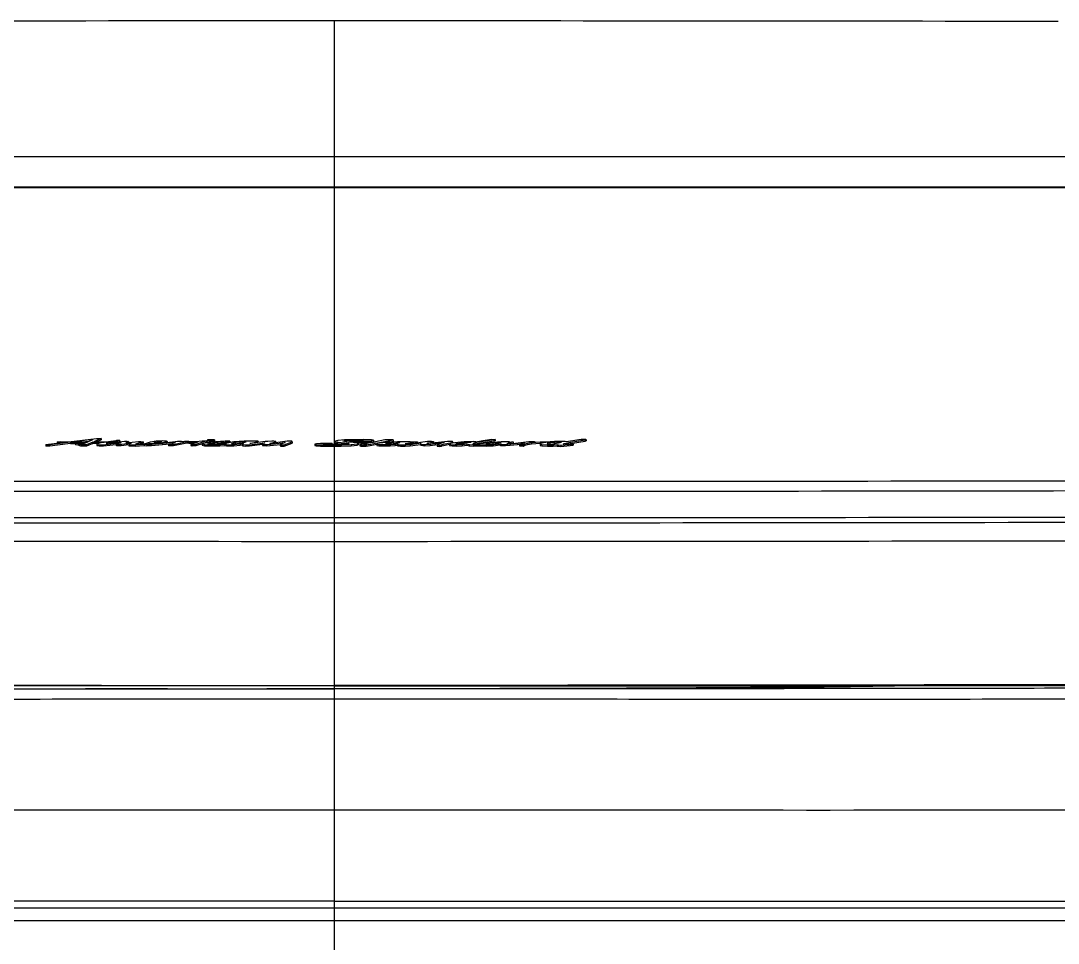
# Model space of a CAD drawing. Header units: millimetres. Extents: x 0 to 460316, y -63250 to 103204.
# Drawn here: x 181619.6 to 181780.4, y 48179.9 to 48323 of the extents above; entities that cross this region are included whole.
import ezdxf

# ---------------------------------------------------------------- set-up
doc = ezdxf.new("R2010")
doc.units = ezdxf.units.MM
doc.header["$LTSCALE"] = 25
doc.linetypes.add('CENTER', pattern=[50.8, 31.75, -6.35, 6.35, -6.35])
doc.layers.add('1', color=1, linetype='CENTER')
doc.layers.add('line', color=7, linetype='Continuous')

msp = doc.modelspace()

# ---------------------------------------------------------------- linework, layer by layer
for p, q in [((181627.01, 48257.68), (181631.37, 48258.2)), ((181632.08, 48258.19), (181630.95, 48257.71)), ((181631.37, 48258.2), (181631.77, 48258.21)), ((181631.77, 48258.21), (181632.08, 48258.19)), ((181632.08, 48258.19), (181632.08, 48257.99)), ((181623.53, 48257.26), (181626.55, 48257.63)), ((181623.57, 48257.24), (181623.53, 48257.26)), ((181623.53, 48257.26), (181623.53, 48257.06)), ((181623.57, 48257.04), (181623.53, 48257.06)), ((181623.73, 48257.22), (181623.57, 48257.24)), ((181623.57, 48257.24), (181623.57, 48257.04)), ((181623.73, 48257.02), (181623.57, 48257.04)), ((181624.12, 48257.22), (181623.73, 48257.22)), ((181623.73, 48257.22), (181623.73, 48257.02)), ((181624.12, 48257.02), (181623.73, 48257.02)), ((181627.36, 48257.62), (181624.12, 48257.22)), ((181627.36, 48257.42), (181624.12, 48257.02)), ((181624.12, 48257.22), (181624.12, 48257.02)), ((181625.29, 48257.71), (181625.82, 48257.72)), ((181625.34, 48257.66), (181625.29, 48257.71)), ((181625.29, 48257.71), (181625.29, 48257.51)), ((181625.33, 48257.48), (181625.29, 48257.51)), ((181625.63, 48257.64), (181625.34, 48257.66)), ((181625.34, 48257.66), (181625.34, 48257.48)), ((181626.55, 48257.63), (181625.63, 48257.64)), ((181625.63, 48257.64), (181625.63, 48257.51)), ((181625.82, 48257.72), (181626.48, 48257.69)), ((181626.48, 48257.69), (181627.01, 48257.68)), ((181627.36, 48257.62), (181629.91, 48257.65)), ((181627.36, 48257.62), (181627.36, 48257.42)), ((181627.36, 48257.42), (181628.12, 48257.43)), ((181630.82, 48258.04), (181627.81, 48257.68)), ((181627.81, 48257.68), (181630.04, 48257.71)), ((181628.12, 48257.44), (181628.18, 48257.45)), ((181628.12, 48257.44), (181628.12, 48257.24)), ((181628.52, 48257.39), (181628.12, 48257.44)), ((181628.52, 48257.19), (181628.12, 48257.24)), ((181628.18, 48257.45), (181628.21, 48257.46)), ((181628.21, 48257.46), (181629.39, 48257.43)), ((181628.52, 48257.39), (181628.52, 48257.19)), ((181628.96, 48257.22), (181628.52, 48257.39)), ((181628.96, 48257.02), (181628.52, 48257.19)), ((181628.88, 48257.44), (181629.43, 48257.45)), ((181629.15, 48257.2), (181628.96, 48257.22)), ((181628.96, 48257.22), (181628.96, 48257.02)), ((181629.15, 48257), (181628.96, 48257.02)), ((181629.39, 48257.2), (181629.15, 48257.2)), ((181629.15, 48257.2), (181629.15, 48257)), ((181629.39, 48257), (181629.15, 48257)), ((181629.39, 48257.43), (181629.91, 48257.65)), ((181629.51, 48257.2), (181629.39, 48257.2)), ((181629.39, 48257.2), (181629.39, 48257)), ((181629.51, 48257), (181629.39, 48257)), ((181629.83, 48257.22), (181629.51, 48257.2)), ((181629.51, 48257.2), (181629.51, 48257)), ((181629.83, 48257.02), (181629.51, 48257)), ((181630.17, 48257.76), (181629.65, 48257.7)), ((181630.82, 48257.65), (181629.83, 48257.22)), ((181630.82, 48257.45), (181629.83, 48257.02)), ((181629.83, 48257.22), (181629.83, 48257.02)), ((181630.04, 48257.71), (181630.82, 48258.04)), ((181630.82, 48257.65), (181631.28, 48257.66)), ((181630.82, 48257.65), (181630.82, 48257.45)), ((181630.82, 48257.45), (181631.28, 48257.46)), ((181630.95, 48257.71), (181631.84, 48257.7)), ((181631.28, 48257.66), (181631.28, 48257.46)), ((181631.28, 48257.66), (181631.99, 48257.65)), ((181631.28, 48257.46), (181631.74, 48257.45)), ((181632.08, 48257.99), (181631.41, 48257.7)), ((181631.49, 48257.39), (181631.41, 48257.3)), ((181631.41, 48257.3), (181631.8, 48257.25)), ((181631.41, 48257.3), (181631.41, 48257.1)), ((181631.41, 48257.1), (181631.8, 48257.05)), ((181632.08, 48257.54), (181631.49, 48257.39)), ((181631.8, 48257.25), (181631.8, 48257.05)), ((181631.8, 48257.25), (181632.44, 48257.25)), ((181631.8, 48257.05), (181632.44, 48257.05)), ((181631.84, 48257.7), (181632.56, 48257.71)), ((181631.99, 48257.65), (181632.56, 48257.65)), ((181631.99, 48257.65), (181631.99, 48257.52)), ((181634.34, 48257.87), (181632.08, 48257.54)), ((181632.44, 48257.25), (181635.13, 48257.59)), ((181632.44, 48257.05), (181634.42, 48257.3)), ((181632.44, 48257.25), (181632.44, 48257.05)), ((181632.56, 48257.71), (181632.75, 48257.68)), ((181632.75, 48257.68), (181632.56, 48257.65)), ((181632.56, 48257.65), (181632.56, 48257.61)), ((181632.75, 48257.68), (181632.75, 48257.64)), ((181635.01, 48257.85), (181632.88, 48257.48)), ((181632.88, 48257.48), (181632.91, 48257.46)), ((181632.91, 48257.46), (181633.15, 48257.47)), ((181633.15, 48257.47), (181635.72, 48257.78)), ((181634.46, 48257.88), (181634.34, 48257.87)), ((181635.13, 48257.59), (181634.42, 48257.35)), ((181634.42, 48257.35), (181634.46, 48257.33)), ((181634.42, 48257.35), (181634.42, 48257.15)), ((181634.42, 48257.15), (181634.46, 48257.13)), ((181634.7, 48257.89), (181634.46, 48257.88)), ((181634.46, 48257.33), (181635.17, 48257.31)), ((181634.46, 48257.33), (181634.46, 48257.13)), ((181634.46, 48257.13), (181635.17, 48257.11)), ((181634.97, 48257.88), (181634.7, 48257.89)), ((181635.01, 48257.85), (181634.97, 48257.88)), ((181635.01, 48257.85), (181635.01, 48257.7)), ((181635.17, 48257.31), (181636.72, 48257.5)), ((181635.17, 48257.31), (181635.17, 48257.11)), ((181635.17, 48257.11), (181636.36, 48257.26)), ((181635.72, 48257.78), (181636.12, 48257.79)), ((181636.32, 48257.76), (181635.92, 48257.53)), ((181635.92, 48257.53), (181637.86, 48257.72)), ((181636.12, 48257.79), (181636.32, 48257.76)), ((181636.32, 48257.76), (181636.32, 48257.57)), ((181636.72, 48257.5), (181636.36, 48257.28)), ((181636.36, 48257.28), (181636.36, 48257.08)), ((181636.36, 48257.28), (181636.95, 48257.25)), ((181636.36, 48257.08), (181636.95, 48257.05)), ((181636.95, 48257.25), (181636.95, 48257.05)), ((181636.95, 48257.25), (181637.35, 48257.24)), ((181636.95, 48257.05), (181637.35, 48257.04)), ((181637.35, 48257.24), (181638.77, 48257.32)), ((181637.35, 48257.24), (181637.35, 48257.04)), ((181637.35, 48257.04), (181638.77, 48257.12)), ((181638.58, 48257.71), (181637.39, 48257.33)), ((181637.39, 48257.33), (181637.47, 48257.33)), ((181637.47, 48257.33), (181638.54, 48257.4)), ((181637.86, 48257.72), (181638.22, 48257.74)), ((181638.58, 48257.51), (181638.14, 48257.37)), ((181638.22, 48257.74), (181638.58, 48257.71)), ((181638.54, 48257.4), (181639.13, 48257.48)), ((181638.58, 48257.71), (181638.58, 48257.51)), ((181638.77, 48257.32), (181638.77, 48257.12)), ((181638.77, 48257.32), (181639.16, 48257.27)), ((181638.77, 48257.12), (181639.16, 48257.07)), ((181639.13, 48257.48), (181639.72, 48257.68)), ((181639.53, 48257.27), (181639.16, 48257.27)), ((181639.16, 48257.27), (181639.16, 48257.07)), ((181639.53, 48257.07), (181639.16, 48257.07)), ((181641.59, 48257.54), (181639.45, 48257.36)), ((181639.45, 48257.33), (181641.23, 48257.46)), ((181639.45, 48257.36), (181639.45, 48257.33)), ((181639.88, 48257.29), (181639.53, 48257.27)), ((181639.53, 48257.27), (181639.53, 48257.07)), ((181639.88, 48257.09), (181639.53, 48257.07)), ((181639.72, 48257.68), (181640.6, 48257.83)), ((181641.59, 48257.41), (181639.88, 48257.29)), ((181639.88, 48257.29), (181639.88, 48257.09)), ((181641.59, 48257.21), (181639.88, 48257.09)), ((181640.32, 48257.57), (181640.72, 48257.67)), ((181640.48, 48257.57), (181640.32, 48257.57)), ((181640.68, 48257.58), (181640.48, 48257.57)), ((181640.6, 48257.83), (181641.67, 48257.88)), ((181641.07, 48257.64), (181640.68, 48257.58)), ((181640.72, 48257.67), (181640.79, 48257.68)), ((181640.72, 48257.67), (181640.72, 48257.59)), ((181640.79, 48257.68), (181641.11, 48257.74)), ((181640.79, 48257.68), (181640.79, 48257.6)), ((181641.43, 48257.73), (181641.07, 48257.64)), ((181641.11, 48257.74), (181641.39, 48257.75)), ((181641.11, 48257.74), (181641.11, 48257.65)), ((181641.23, 48257.46), (181643.17, 48257.68)), ((181641.39, 48257.75), (181641.39, 48257.72)), ((181641.39, 48257.75), (181641.43, 48257.73)), ((181642.14, 48257.68), (181641.59, 48257.54)), ((181643.45, 48257.61), (181641.59, 48257.41)), ((181641.59, 48257.54), (181641.59, 48257.5)), ((181641.59, 48257.41), (181641.59, 48257.21)), ((181642.75, 48257.33), (181641.59, 48257.21)), ((181641.67, 48257.88), (181642.14, 48257.86)), ((181642.14, 48257.86), (181642.34, 48257.75)), ((181642.34, 48257.75), (181642.14, 48257.68)), ((181642.14, 48257.68), (181642.14, 48257.56)), ((181642.34, 48257.75), (181642.34, 48257.59)), ((181642.54, 48257.27), (181643.6, 48257.6)), ((181642.89, 48257.25), (181642.54, 48257.27)), ((181642.54, 48257.27), (181642.54, 48257.07)), ((181642.89, 48257.05), (181642.54, 48257.07)), ((181643.29, 48257.25), (181642.89, 48257.25)), ((181642.89, 48257.25), (181642.89, 48257.05)), ((181643.29, 48257.06), (181642.89, 48257.05)), ((181643.17, 48257.68), (181643.91, 48257.78)), ((181645.35, 48257.7), (181643.29, 48257.25)), ((181645.35, 48257.5), (181643.29, 48257.06)), ((181643.29, 48257.25), (181643.29, 48257.06)), ((181643.57, 48257.61), (181643.45, 48257.61)), ((181643.45, 48257.61), (181643.45, 48257.55)), ((181643.6, 48257.6), (181643.57, 48257.61)), ((181643.57, 48257.61), (181643.57, 48257.59)), ((181643.91, 48257.78), (181643.99, 48257.79)), ((181643.99, 48257.79), (181644.32, 48257.81)), ((181644.32, 48257.81), (181644.52, 48257.78)), ((181644.36, 48257.74), (181645.03, 48257.78)), ((181644.48, 48257.75), (181644.36, 48257.74)), ((181644.52, 48257.78), (181644.48, 48257.75)), ((181644.48, 48257.75), (181644.48, 48257.74)), ((181644.52, 48257.78), (181644.52, 48257.75)), ((181645.03, 48257.78), (181645.09, 48257.79)), ((181645.09, 48257.79), (181645.22, 48257.81)), ((181645.22, 48257.81), (181645.51, 48257.81)), ((181645.35, 48257.7), (181645.35, 48257.5)), ((181645.66, 48257.67), (181645.35, 48257.7)), ((181645.66, 48257.47), (181645.35, 48257.5)), ((181645.51, 48257.81), (181645.7, 48257.77)), ((181645.66, 48257.67), (181646.08, 48257.66)), ((181645.66, 48257.67), (181645.66, 48257.47)), ((181645.66, 48257.47), (181646.08, 48257.46)), ((181645.7, 48257.77), (181645.9, 48257.73)), ((181645.9, 48257.73), (181646.77, 48257.76)), ((181646.02, 48257.31), (181647.13, 48257.67)), ((181646.06, 48257.29), (181646.02, 48257.31)), ((181646.02, 48257.31), (181646.02, 48257.12)), ((181646.06, 48257.09), (181646.02, 48257.12)), ((181646.06, 48257.26), (181646.06, 48257.29)), ((181646.06, 48257.26), (181646.06, 48257.06)), ((181646.22, 48257.24), (181646.06, 48257.26)), ((181646.22, 48257.04), (181646.06, 48257.06)), ((181646.08, 48257.66), (181646.58, 48257.66)), ((181646.08, 48257.66), (181646.08, 48257.46)), ((181646.08, 48257.46), (181646.48, 48257.46)), ((181646.58, 48257.25), (181646.22, 48257.24)), ((181646.22, 48257.24), (181646.22, 48257.04)), ((181646.58, 48257.05), (181646.22, 48257.04)), ((181646.58, 48257.66), (181647.13, 48257.67)), ((181646.58, 48257.66), (181646.58, 48257.49)), ((181646.77, 48257.28), (181646.58, 48257.25)), ((181646.58, 48257.25), (181646.58, 48257.05)), ((181646.77, 48257.08), (181646.58, 48257.05)), ((181646.77, 48257.76), (181647.72, 48257.85)), ((181648.48, 48257.83), (181646.77, 48257.28)), ((181647.92, 48257.45), (181646.77, 48257.08)), ((181646.77, 48257.28), (181646.77, 48257.08)), ((181647.72, 48257.85), (181648, 48257.87)), ((181647.92, 48257.45), (181647.76, 48257.36)), ((181647.76, 48257.36), (181647.76, 48257.16)), ((181647.76, 48257.36), (181648.08, 48257.28)), ((181647.76, 48257.16), (181648.08, 48257.08)), ((181649.15, 48257.63), (181647.92, 48257.45)), ((181648.48, 48257.63), (181647.93, 48257.45)), ((181648, 48257.87), (181648.36, 48257.86)), ((181648.08, 48257.28), (181648.52, 48257.25)), ((181648.08, 48257.28), (181648.08, 48257.08)), ((181648.08, 48257.08), (181648.52, 48257.05)), ((181648.36, 48257.86), (181648.48, 48257.83)), ((181648.48, 48257.83), (181648.48, 48257.63)), ((181648.52, 48257.25), (181648.52, 48257.05)), ((181648.52, 48257.25), (181649.03, 48257.25)), ((181648.52, 48257.05), (181649.03, 48257.05)), ((181648.58, 48258.01), (181648.73, 48258.04)), ((181648.58, 48258.01), (181648.58, 48257.81)), ((181648.73, 48257.97), (181648.58, 48258.01)), ((181648.73, 48257.77), (181648.58, 48257.81)), ((181648.64, 48257.38), (181648.91, 48257.47)), ((181648.71, 48257.34), (181648.64, 48257.38)), ((181649.39, 48257.32), (181648.71, 48257.34)), ((181648.73, 48258.04), (181649.11, 48258.06)), ((181649.11, 48257.95), (181648.73, 48257.97)), ((181648.73, 48257.97), (181648.73, 48257.77)), ((181649.11, 48257.75), (181648.73, 48257.77)), ((181648.91, 48257.47), (181650.14, 48257.63)), ((181648.91, 48257.47), (181648.91, 48257.33)), ((181649.03, 48257.25), (181650.5, 48257.28)), ((181649.03, 48257.25), (181649.03, 48257.05)), ((181649.03, 48257.05), (181650.5, 48257.08)), ((181649.11, 48258.06), (181649.49, 48258.04)), ((181649.5, 48257.97), (181649.11, 48257.95)), ((181649.11, 48257.95), (181649.11, 48257.75)), ((181649.5, 48257.77), (181649.11, 48257.75)), ((181651.29, 48257.81), (181649.15, 48257.63)), ((181649.29, 48257.32), (181650.14, 48257.43)), ((181650.34, 48257.33), (181649.39, 48257.32)), ((181649.49, 48258.04), (181649.65, 48258.01)), ((181649.65, 48258.01), (181649.5, 48257.97)), ((181649.5, 48257.97), (181649.5, 48257.77)), ((181649.65, 48257.81), (181649.5, 48257.77)), ((181649.65, 48258.01), (181649.65, 48257.81)), ((181650.14, 48257.63), (181650.93, 48257.71)), ((181650.14, 48257.63), (181650.14, 48257.43)), ((181650.14, 48257.43), (181650.69, 48257.49)), ((181651.21, 48257.39), (181650.34, 48257.33)), ((181650.5, 48257.28), (181651.25, 48257.33)), ((181650.5, 48257.28), (181650.5, 48257.08)), ((181650.5, 48257.08), (181651.25, 48257.13)), ((181651.09, 48257.72), (181650.69, 48257.64)), ((181650.69, 48257.64), (181650.81, 48257.61)), ((181650.69, 48257.64), (181650.69, 48257.45)), ((181650.69, 48257.45), (181650.81, 48257.41)), ((181650.81, 48257.61), (181651.25, 48257.63)), ((181650.81, 48257.61), (181650.81, 48257.41)), ((181650.81, 48257.41), (181651.25, 48257.43)), ((181650.93, 48257.71), (181651.09, 48257.72)), ((181650.93, 48257.71), (181650.93, 48257.69)), ((181651.37, 48257.44), (181651.21, 48257.39)), ((181651.25, 48257.63), (181652, 48257.74)), ((181651.25, 48257.63), (181651.25, 48257.43)), ((181651.25, 48257.43), (181651.52, 48257.47)), ((181651.25, 48257.33), (181651.25, 48257.13)), ((181651.25, 48257.33), (181651.52, 48257.28)), ((181651.25, 48257.13), (181651.52, 48257.08)), ((181651.8, 48257.81), (181651.29, 48257.81)), ((181652.63, 48257.67), (181651.37, 48257.44)), ((181651.52, 48257.28), (181652.24, 48257.25)), ((181651.52, 48257.28), (181651.52, 48257.08)), ((181651.52, 48257.08), (181652.24, 48257.06)), ((181652.04, 48257.79), (181651.8, 48257.81)), ((181652, 48257.74), (181652.04, 48257.79)), ((181652, 48257.74), (181652, 48257.56)), ((181652.02, 48257.56), (181652.04, 48257.59)), ((181652.04, 48257.79), (181652.04, 48257.59)), ((181652.24, 48257.25), (181652.67, 48257.27)), ((181652.24, 48257.25), (181652.24, 48257.06)), ((181652.24, 48257.06), (181652.67, 48257.07)), ((181652.36, 48257.45), (181652.28, 48257.38)), ((181652.28, 48257.38), (181652.48, 48257.38)), ((181652.91, 48257.57), (181652.36, 48257.45)), ((181652.36, 48257.45), (181652.36, 48257.38)), ((181652.48, 48257.38), (181652.83, 48257.39)), ((181654.26, 48257.79), (181652.63, 48257.67)), ((181652.67, 48257.27), (181653.62, 48257.36)), ((181652.67, 48257.27), (181652.67, 48257.07)), ((181652.67, 48257.07), (181653.62, 48257.16)), ((181652.83, 48257.39), (181653.9, 48257.52)), ((181653.58, 48257.64), (181652.91, 48257.57)), ((181652.91, 48257.57), (181652.91, 48257.4)), ((181654.22, 48257.68), (181653.58, 48257.64)), ((181653.58, 48257.64), (181653.58, 48257.48)), ((181653.62, 48257.36), (181654.14, 48257.43)), ((181653.62, 48257.36), (181653.62, 48257.16)), ((181653.62, 48257.16), (181653.94, 48257.2)), ((181653.9, 48257.52), (181654.57, 48257.7)), ((181654.14, 48257.43), (181653.94, 48257.33)), ((181653.94, 48257.33), (181653.94, 48257.13)), ((181653.94, 48257.33), (181654.06, 48257.27)), ((181653.94, 48257.13), (181654.06, 48257.08)), ((181654.06, 48257.27), (181654.49, 48257.24)), ((181654.06, 48257.27), (181654.06, 48257.08)), ((181654.06, 48257.08), (181654.49, 48257.04)), ((181654.57, 48257.7), (181654.22, 48257.68)), ((181654.22, 48257.68), (181654.22, 48257.6)), ((181654.57, 48257.79), (181654.26, 48257.79)), ((181654.49, 48257.24), (181655.09, 48257.25)), ((181654.49, 48257.24), (181654.49, 48257.04)), ((181654.49, 48257.04), (181655.09, 48257.06)), ((181655.17, 48257.77), (181654.57, 48257.79)), ((181655.09, 48257.25), (181657.43, 48257.55)), ((181655.09, 48257.06), (181657.07, 48257.31)), ((181655.09, 48257.25), (181655.09, 48257.06)), ((181655.13, 48257.45), (181656.44, 48257.76)), ((181655.17, 48257.43), (181655.13, 48257.45)), ((181655.72, 48257.81), (181655.17, 48257.77)), ((181655.29, 48257.44), (181655.17, 48257.43)), ((181657.5, 48257.72), (181655.29, 48257.44)), ((181656.2, 48257.81), (181655.72, 48257.81)), ((181656.44, 48257.79), (181656.2, 48257.81)), ((181656.44, 48257.76), (181656.44, 48257.79)), ((181656.44, 48257.76), (181656.44, 48257.58)), ((181657.15, 48257.45), (181657.07, 48257.38)), ((181657.07, 48257.38), (181657.07, 48257.19)), ((181657.07, 48257.38), (181657.11, 48257.34)), ((181657.07, 48257.19), (181657.11, 48257.14)), ((181657.11, 48257.34), (181657.43, 48257.3)), ((181657.11, 48257.34), (181657.11, 48257.14)), ((181657.11, 48257.14), (181657.43, 48257.1)), ((181657.43, 48257.55), (181657.15, 48257.45)), ((181657.43, 48257.3), (181657.78, 48257.29)), ((181657.43, 48257.3), (181657.43, 48257.1)), ((181657.43, 48257.1), (181657.78, 48257.09)), ((181657.94, 48257.75), (181657.5, 48257.72)), ((181657.78, 48257.29), (181658.3, 48257.31)), ((181657.78, 48257.29), (181657.78, 48257.09)), ((181657.78, 48257.09), (181658.3, 48257.11)), ((181658.53, 48257.78), (181657.94, 48257.75)), ((181658.22, 48257.45), (181659.17, 48257.71)), ((181658.26, 48257.44), (181658.22, 48257.45)), ((181658.38, 48257.44), (181658.26, 48257.44)), ((181658.3, 48257.31), (181660.59, 48257.57)), ((181658.3, 48257.31), (181658.3, 48257.11)), ((181658.3, 48257.11), (181659.87, 48257.29)), ((181660.91, 48257.77), (181658.38, 48257.44)), ((181658.85, 48257.79), (181658.53, 48257.78)), ((181659.17, 48257.76), (181658.85, 48257.79)), ((181659.17, 48257.71), (181659.17, 48257.76)), ((181659.17, 48257.71), (181659.17, 48257.54)), ((181660.2, 48257.44), (181659.84, 48257.27)), ((181659.84, 48257.27), (181659.84, 48257.08)), ((181659.84, 48257.27), (181659.96, 48257.22)), ((181659.84, 48257.08), (181659.96, 48257.02)), ((181659.96, 48257.22), (181659.96, 48257.02)), ((181659.96, 48257.22), (181660.2, 48257.2)), ((181659.96, 48257.02), (181660.2, 48257)), ((181660.59, 48257.57), (181660.2, 48257.44)), ((181660.2, 48257.2), (181660.44, 48257.21)), ((181660.2, 48257.2), (181660.2, 48257)), ((181660.2, 48257), (181660.44, 48257.01)), ((181660.44, 48257.21), (181661.7, 48257.68)), ((181660.44, 48257.01), (181661.7, 48257.48)), ((181660.44, 48257.21), (181660.44, 48257.01)), ((181661.31, 48257.78), (181660.91, 48257.77)), ((181661.62, 48257.77), (181661.31, 48257.78)), ((181661.7, 48257.68), (181661.62, 48257.77)), ((181661.7, 48257.68), (181661.7, 48257.48)), ((181665.47, 48257.37), (181665.2, 48257.31)), ((181665.2, 48257.31), (181665.42, 48257.25)), ((181665.2, 48257.31), (181665.2, 48257.11)), ((181665.2, 48257.11), (181665.42, 48257.05)), ((181665.42, 48257.25), (181665.42, 48257.05)), ((181665.42, 48257.25), (181666.09, 48257.22)), ((181665.42, 48257.05), (181666.09, 48257.02)), ((181666.09, 48257.42), (181665.47, 48257.37)), ((181666.76, 48257.44), (181666.09, 48257.42)), ((181666.09, 48257.22), (181666.09, 48257.02)), ((181666.09, 48257.22), (181667.64, 48257.2)), ((181666.09, 48257.02), (181667.64, 48257)), ((181666.53, 48257.33), (181666.71, 48257.36)), ((181666.8, 48257.29), (181666.53, 48257.33)), ((181666.71, 48257.36), (181667.6, 48257.4)), ((181666.71, 48257.36), (181666.71, 48257.31)), ((181667.56, 48257.44), (181666.76, 48257.44)), ((181667.6, 48257.28), (181666.8, 48257.29)), ((181667.91, 48257.42), (181667.56, 48257.44)), ((181667.6, 48257.4), (181667.89, 48257.42)), ((181667.6, 48257.4), (181667.6, 48257.28)), ((181668.63, 48257.29), (181667.6, 48257.28)), ((181667.64, 48257.2), (181669.29, 48257.22)), ((181667.64, 48257.2), (181667.64, 48257)), ((181667.64, 48257), (181669.29, 48257.02)), ((181667.89, 48257.42), (181667.91, 48257.42)), ((181667.89, 48257.42), (181667.89, 48257.28)), ((181667.91, 48257.42), (181667.91, 48257.28)), ((181668.4, 48257.81), (181668.31, 48257.72)), ((181668.31, 48257.72), (181668.67, 48257.65)), ((181668.31, 48257.72), (181668.31, 48257.52)), ((181668.31, 48257.52), (181668.67, 48257.45)), ((181668.67, 48257.88), (181668.4, 48257.81)), ((181669.25, 48257.31), (181668.63, 48257.29)), ((181668.67, 48257.88), (181668.82, 48257.89)), ((181668.67, 48257.65), (181668.67, 48257.45)), ((181668.67, 48257.65), (181669.91, 48257.53)), ((181668.67, 48257.45), (181669.83, 48257.34)), ((181669.82, 48257.99), (181668.82, 48257.89)), ((181670, 48257.35), (181669.25, 48257.31)), ((181669.29, 48257.22), (181670.85, 48257.28)), ((181669.29, 48257.22), (181669.29, 48257.02)), ((181669.29, 48257.02), (181670.85, 48257.08)), ((181669.56, 48257.8), (181669.74, 48257.87)), ((181669.78, 48257.73), (181669.56, 48257.8)), ((181669.74, 48257.87), (181670.62, 48257.94)), ((181669.74, 48257.87), (181669.74, 48257.74)), ((181670.4, 48257.65), (181669.78, 48257.73)), ((181670.89, 48258.02), (181669.82, 48257.99)), ((181669.91, 48257.53), (181669.91, 48257.35)), ((181669.91, 48257.53), (181670.4, 48257.48)), ((181670.54, 48257.39), (181670, 48257.35)), ((181670.06, 48257.7), (181670.62, 48257.74)), ((181671.16, 48257.59), (181670.4, 48257.65)), ((181670.4, 48257.48), (181670.54, 48257.39)), ((181670.4, 48257.48), (181670.4, 48257.38)), ((181670.62, 48257.94), (181671.83, 48257.97)), ((181670.62, 48257.94), (181670.62, 48257.74)), ((181670.62, 48257.74), (181671.83, 48257.77)), ((181670.85, 48257.28), (181671.78, 48257.37)), ((181670.85, 48257.28), (181670.85, 48257.08)), ((181670.85, 48257.08), (181671.78, 48257.17)), ((181672.67, 48258.04), (181670.89, 48258.02)), ((181671.83, 48257.51), (181671.16, 48257.59)), ((181671.78, 48257.37), (181671.91, 48257.42)), ((181671.78, 48257.37), (181671.78, 48257.17)), ((181671.78, 48257.17), (181671.91, 48257.22)), ((181671.83, 48257.97), (181671.83, 48257.77)), ((181671.83, 48257.97), (181672.62, 48257.96)), ((181671.83, 48257.77), (181672.62, 48257.76)), ((181671.91, 48257.42), (181671.83, 48257.51)), ((181671.96, 48257.67), (181671.91, 48257.65)), ((181671.91, 48257.65), (181671.91, 48257.45)), ((181671.91, 48257.65), (181672.36, 48257.6)), ((181671.91, 48257.45), (181672.36, 48257.4)), ((181671.91, 48257.42), (181671.91, 48257.22)), ((181672.22, 48257.7), (181671.96, 48257.67)), ((181672.31, 48257.28), (181672.18, 48257.25)), ((181672.18, 48257.25), (181672.31, 48257.21)), ((181672.18, 48257.25), (181672.18, 48257.05)), ((181672.18, 48257.05), (181672.31, 48257.01)), ((181672.22, 48257.7), (181674.61, 48257.71)), ((181672.45, 48257.32), (181672.31, 48257.28)), ((181672.31, 48257.21), (181672.67, 48257.21)), ((181672.31, 48257.21), (181672.31, 48257.01)), ((181672.31, 48257.01), (181672.67, 48257.01)), ((181672.36, 48257.6), (181672.36, 48257.41)), ((181672.36, 48257.6), (181672.58, 48257.59)), ((181672.45, 48257.43), (181672.36, 48257.41)), ((181672.36, 48257.41), (181672.36, 48257.29)), ((181672.36, 48257.41), (181672.49, 48257.37)), ((181672.71, 48257.42), (181672.45, 48257.43)), ((181672.49, 48257.37), (181672.45, 48257.32)), ((181672.58, 48257.59), (181672.7, 48257.6)), ((181672.58, 48257.59), (181672.58, 48257.42)), ((181672.62, 48257.96), (181672.62, 48257.93)), ((181672.62, 48257.93), (181672.67, 48257.89)), ((181672.62, 48257.93), (181672.62, 48257.73)), ((181672.62, 48257.73), (181672.66, 48257.7)), ((181674, 48258.01), (181672.67, 48258.04)), ((181672.67, 48257.89), (181673.25, 48257.87)), ((181672.67, 48257.89), (181672.67, 48257.7)), ((181672.67, 48257.21), (181673.16, 48257.23)), ((181672.67, 48257.21), (181672.67, 48257.01)), ((181672.67, 48257.01), (181673.16, 48257.03)), ((181672.7, 48257.6), (181672.78, 48257.61)), ((181672.7, 48257.6), (181672.7, 48257.42)), ((181672.8, 48257.39), (181672.71, 48257.42)), ((181672.76, 48257.4), (181672.78, 48257.41)), ((181672.78, 48257.61), (181672.89, 48257.63)), ((181672.78, 48257.61), (181672.78, 48257.41)), ((181672.78, 48257.41), (181672.89, 48257.44)), ((181672.98, 48257.36), (181672.8, 48257.39)), ((181672.89, 48257.63), (181674.29, 48257.64)), ((181672.89, 48257.63), (181672.89, 48257.44)), ((181672.89, 48257.44), (181673.33, 48257.44)), ((181674.29, 48257.64), (181672.98, 48257.36)), ((181673.16, 48257.23), (181673.78, 48257.33)), ((181673.16, 48257.23), (181673.16, 48257.03)), ((181673.16, 48257.03), (181673.78, 48257.13)), ((181673.25, 48257.87), (181673.91, 48257.88)), ((181673.25, 48257.87), (181673.25, 48257.7)), ((181673.78, 48257.33), (181675.46, 48257.64)), ((181673.78, 48257.33), (181673.78, 48257.13)), ((181673.78, 48257.13), (181674.8, 48257.32)), ((181673.91, 48257.88), (181674.32, 48257.95)), ((181673.91, 48257.88), (181673.91, 48257.7)), ((181674.32, 48257.95), (181674, 48258.01)), ((181674.03, 48257.7), (181674.32, 48257.75)), ((181674.32, 48257.95), (181674.32, 48257.75)), ((181676.05, 48258.01), (181674.61, 48257.71)), ((181674.94, 48257.42), (181674.8, 48257.34)), ((181674.8, 48257.34), (181675.11, 48257.27)), ((181674.8, 48257.34), (181674.8, 48257.14)), ((181674.8, 48257.14), (181675.11, 48257.07)), ((181675.23, 48257.48), (181674.94, 48257.42)), ((181675.11, 48257.27), (181676.31, 48257.26)), ((181675.11, 48257.27), (181675.11, 48257.07)), ((181675.11, 48257.07), (181676.31, 48257.06)), ((181675.75, 48257.55), (181675.23, 48257.48)), ((181675.46, 48257.64), (181676.8, 48257.65)), ((181675.46, 48257.64), (181675.46, 48257.51)), ((181676.8, 48257.65), (181675.75, 48257.55)), ((181675.82, 48257.71), (181677.34, 48257.99)), ((181675.82, 48257.71), (181678.01, 48257.72)), ((181676.27, 48258.02), (181676.05, 48258.01)), ((181676.45, 48257.47), (181676.14, 48257.4)), ((181676.14, 48257.4), (181676.23, 48257.37)), ((181676.23, 48257.37), (181676.89, 48257.4)), ((181677.34, 48258.02), (181676.27, 48258.02)), ((181676.31, 48257.26), (181676.89, 48257.29)), ((181676.31, 48257.26), (181676.31, 48257.06)), ((181676.31, 48257.06), (181676.89, 48257.09)), ((181676.98, 48257.54), (181676.45, 48257.47)), ((181676.45, 48257.47), (181676.45, 48257.38)), ((181676.89, 48257.4), (181677.74, 48257.48)), ((181676.89, 48257.29), (181677.65, 48257.33)), ((181676.89, 48257.29), (181676.89, 48257.09)), ((181676.89, 48257.09), (181677.65, 48257.13)), ((181676.91, 48257.71), (181677.34, 48257.79)), ((181677.96, 48257.63), (181676.98, 48257.54)), ((181676.98, 48257.54), (181676.98, 48257.41)), ((181677.34, 48257.99), (181677.34, 48258.02)), ((181677.34, 48257.99), (181677.34, 48257.79)), ((181677.65, 48257.33), (181678.14, 48257.38)), ((181677.65, 48257.33), (181677.65, 48257.13)), ((181677.65, 48257.13), (181677.96, 48257.16)), ((181677.74, 48257.48), (181678.4, 48257.57)), ((181678.23, 48257.64), (181677.96, 48257.63)), ((181677.96, 48257.63), (181677.96, 48257.51)), ((181678.14, 48257.38), (181677.96, 48257.29)), ((181677.96, 48257.29), (181677.96, 48257.1)), ((181677.96, 48257.29), (181678.05, 48257.25)), ((181677.96, 48257.1), (181678.05, 48257.05)), ((181678.01, 48257.72), (181678.76, 48257.75)), ((181678.05, 48257.25), (181678.05, 48257.05)), ((181678.05, 48257.25), (181678.49, 48257.22)), ((181678.05, 48257.05), (181678.49, 48257.02)), ((181678.4, 48257.63), (181678.23, 48257.64)), ((181678.23, 48257.64), (181678.23, 48257.55)), ((181678.4, 48257.57), (181678.4, 48257.63)), ((181678.49, 48257.22), (181678.49, 48257.02)), ((181678.49, 48257.22), (181679.2, 48257.22)), ((181678.49, 48257.02), (181679.2, 48257.02)), ((181678.76, 48257.75), (181679.25, 48257.76)), ((181679.34, 48257.4), (181679.2, 48257.36)), ((181679.2, 48257.36), (181679.34, 48257.36)), ((181679.2, 48257.22), (181679.96, 48257.26)), ((181679.2, 48257.22), (181679.2, 48257.02)), ((181679.2, 48257.02), (181679.96, 48257.06)), ((181679.25, 48257.76), (181679.96, 48257.74)), ((181680.45, 48257.59), (181679.34, 48257.4)), ((181679.34, 48257.4), (181679.34, 48257.36)), ((181679.34, 48257.36), (181679.47, 48257.36)), ((181679.47, 48257.36), (181680.23, 48257.41)), ((181679.96, 48257.74), (181680.32, 48257.7)), ((181679.96, 48257.26), (181681.69, 48257.51)), ((181679.96, 48257.06), (181681.56, 48257.3)), ((181679.96, 48257.26), (181679.96, 48257.06)), ((181680.23, 48257.41), (181681.12, 48257.55)), ((181680.32, 48257.7), (181680.32, 48257.67)), ((181680.32, 48257.67), (181680.85, 48257.68)), ((181680.96, 48257.63), (181680.45, 48257.59)), ((181680.45, 48257.59), (181680.45, 48257.45)), ((181680.85, 48257.68), (181681.12, 48257.67)), ((181680.96, 48257.63), (181681.12, 48257.65)), ((181680.96, 48257.63), (181680.96, 48257.53)), ((181681.12, 48257.67), (181681.12, 48257.65)), ((181681.12, 48257.65), (181681.12, 48257.55)), ((181681.12, 48257.55), (181681.56, 48257.64)), ((181681.56, 48257.64), (181682.67, 48257.77)), ((181681.69, 48257.51), (181681.56, 48257.42)), ((181681.56, 48257.42), (181681.61, 48257.35)), ((181681.56, 48257.42), (181681.56, 48257.22)), ((181681.56, 48257.22), (181681.61, 48257.15)), ((181681.61, 48257.35), (181681.61, 48257.15)), ((181681.61, 48257.35), (181681.92, 48257.29)), ((181681.61, 48257.15), (181681.92, 48257.1)), ((181681.92, 48257.29), (181682.23, 48257.29)), ((181681.92, 48257.29), (181681.92, 48257.1)), ((181681.92, 48257.1), (181682.23, 48257.09)), ((181682.23, 48257.29), (181683.07, 48257.33)), ((181682.23, 48257.29), (181682.23, 48257.09)), ((181682.23, 48257.09), (181683.07, 48257.13)), ((181682.58, 48257.45), (181682.72, 48257.51)), ((181682.85, 48257.45), (181682.58, 48257.45)), ((181682.67, 48257.77), (181683.29, 48257.78)), ((181682.72, 48257.51), (181683.16, 48257.61)), ((181682.72, 48257.51), (181682.72, 48257.45)), ((181683.07, 48257.46), (181682.85, 48257.45)), ((181683.83, 48257.53), (181683.07, 48257.46)), ((181683.07, 48257.33), (181683.87, 48257.42)), ((181683.07, 48257.33), (181683.07, 48257.13)), ((181683.07, 48257.13), (181683.87, 48257.22)), ((181683.16, 48257.61), (181683.58, 48257.73)), ((181683.16, 48257.61), (181683.16, 48257.47)), ((181683.29, 48257.78), (181683.56, 48257.75)), ((181683.45, 48257.5), (181683.58, 48257.54)), ((181683.56, 48257.75), (181683.58, 48257.73)), ((181683.58, 48257.73), (181683.58, 48257.54)), ((181684.85, 48257.65), (181683.83, 48257.53)), ((181683.87, 48257.42), (181685.16, 48257.57)), ((181683.87, 48257.42), (181683.87, 48257.22)), ((181683.87, 48257.22), (181684.25, 48257.27)), ((181684.67, 48257.42), (181684.18, 48257.24)), ((181684.18, 48257.24), (181684.23, 48257.21)), ((181684.18, 48257.24), (181684.18, 48257.04)), ((181684.18, 48257.04), (181684.23, 48257.01)), ((181684.23, 48257.21), (181684.23, 48257.01)), ((181684.23, 48257.21), (181684.49, 48257.19)), ((181684.23, 48257.01), (181684.49, 48256.99)), ((181684.49, 48257.19), (181684.72, 48257.2)), ((181684.49, 48257.19), (181684.49, 48256.99)), ((181684.49, 48256.99), (181684.72, 48257)), ((181685.3, 48257.57), (181684.67, 48257.42)), ((181684.72, 48257.2), (181684.85, 48257.23)), ((181684.72, 48257.2), (181684.72, 48257)), ((181684.72, 48257), (181684.85, 48257.03)), ((181685.78, 48257.75), (181684.85, 48257.65)), ((181684.85, 48257.23), (181684.9, 48257.25)), ((181684.85, 48257.23), (181684.85, 48257.03)), ((181684.85, 48257.03), (181684.9, 48257.05)), ((181684.9, 48257.28), (181686.18, 48257.55)), ((181684.9, 48257.08), (181686.12, 48257.34)), ((181684.9, 48257.25), (181684.9, 48257.28)), ((181684.9, 48257.25), (181684.9, 48257.05)), ((181685.16, 48257.57), (181685.3, 48257.57)), ((181685.16, 48257.57), (181685.16, 48257.54)), ((181686.09, 48257.76), (181685.78, 48257.75)), ((181686.54, 48257.73), (181686.09, 48257.76)), ((181686.23, 48257.42), (181686.09, 48257.32)), ((181686.09, 48257.32), (181686.09, 48257.12)), ((181686.09, 48257.32), (181686.5, 48257.25)), ((181686.09, 48257.12), (181686.5, 48257.05)), ((181686.18, 48257.55), (181686.58, 48257.66)), ((181686.18, 48257.55), (181686.18, 48257.39)), ((181686.9, 48257.55), (181686.23, 48257.42)), ((181686.5, 48257.25), (181686.5, 48257.05)), ((181686.5, 48257.25), (181687.16, 48257.24)), ((181686.5, 48257.05), (181687.16, 48257.04)), ((181686.58, 48257.66), (181686.54, 48257.73)), ((181686.58, 48257.66), (181686.58, 48257.49)), ((181687.83, 48257.65), (181686.9, 48257.55)), ((181687.03, 48257.33), (181687.12, 48257.41)), ((181687.3, 48257.32), (181687.03, 48257.33)), ((181687.12, 48257.41), (181687.83, 48257.53)), ((181687.12, 48257.41), (181687.12, 48257.32)), ((181687.16, 48257.24), (181688.05, 48257.26)), ((181687.16, 48257.24), (181687.16, 48257.04)), ((181687.16, 48257.04), (181688.05, 48257.06)), ((181687.74, 48257.33), (181687.3, 48257.32)), ((181688.32, 48257.42), (181687.74, 48257.33)), ((181688.37, 48257.71), (181687.83, 48257.65)), ((181687.83, 48257.53), (181688.5, 48257.59)), ((181687.83, 48257.53), (181687.83, 48257.35)), ((181688.05, 48257.26), (181688.76, 48257.36)), ((181688.05, 48257.26), (181688.05, 48257.06)), ((181688.05, 48257.06), (181688.76, 48257.17)), ((181688.76, 48257.51), (181688.32, 48257.42)), ((181688.37, 48257.71), (181688.47, 48257.72)), ((181688.47, 48257.72), (181689.12, 48257.76)), ((181688.5, 48257.59), (181688.94, 48257.63)), ((181688.5, 48257.59), (181688.5, 48257.46)), ((181689.39, 48257.61), (181688.76, 48257.51)), ((181688.76, 48257.36), (181689.12, 48257.28)), ((181688.76, 48257.36), (181688.76, 48257.17)), ((181688.76, 48257.17), (181689.12, 48257.08)), ((181688.94, 48257.63), (181689.43, 48257.64)), ((181688.94, 48257.63), (181688.94, 48257.54)), ((181689.12, 48257.76), (181689.74, 48257.78)), ((181689.12, 48257.28), (181689.12, 48257.08)), ((181689.12, 48257.28), (181689.78, 48257.24)), ((181689.12, 48257.08), (181689.78, 48257.04)), ((181689.43, 48257.64), (181689.39, 48257.61)), ((181690.01, 48257.51), (181689.7, 48257.41)), ((181689.7, 48257.41), (181689.83, 48257.32)), ((181689.74, 48257.78), (181690.1, 48257.76)), ((181689.78, 48257.24), (181690.32, 48257.25)), ((181689.78, 48257.24), (181689.78, 48257.04)), ((181689.78, 48257.04), (181690.32, 48257.06)), ((181689.83, 48257.32), (181690.18, 48257.31)), ((181692.94, 48257.98), (181690.01, 48257.51)), ((181692.94, 48257.78), (181690.01, 48257.32)), ((181690.01, 48257.51), (181690.01, 48257.32)), ((181690.1, 48257.76), (181690.18, 48257.7)), ((181690.18, 48257.7), (181691.25, 48257.88)), ((181690.18, 48257.31), (181690.45, 48257.34)), ((181690.32, 48257.25), (181690.76, 48257.28)), ((181690.32, 48257.25), (181690.32, 48257.06)), ((181690.32, 48257.06), (181690.76, 48257.08)), ((181690.45, 48257.34), (181690.85, 48257.42)), ((181690.76, 48257.28), (181690.76, 48257.08)), ((181690.76, 48257.28), (181691.25, 48257.25)), ((181690.76, 48257.08), (181691.25, 48257.05)), ((181690.85, 48257.42), (181691.34, 48257.5)), ((181691.25, 48257.88), (181692.65, 48258.09)), ((181691.25, 48257.25), (181691.87, 48257.23)), ((181691.25, 48257.25), (181691.25, 48257.05)), ((181691.25, 48257.05), (181691.87, 48257.03)), ((181691.34, 48257.5), (181692.36, 48257.6)), ((181691.96, 48257.45), (181691.78, 48257.4)), ((181691.78, 48257.4), (181691.83, 48257.35)), ((181691.83, 48257.35), (181692.1, 48257.32)), ((181691.87, 48257.23), (181692.55, 48257.25)), ((181691.87, 48257.23), (181691.87, 48257.03)), ((181691.87, 48257.03), (181692.55, 48257.05)), ((181692.81, 48257.55), (181691.96, 48257.45)), ((181691.96, 48257.45), (181691.96, 48257.33)), ((181692.1, 48257.32), (181692.45, 48257.33)), ((181692.36, 48257.6), (181692.94, 48257.66)), ((181692.45, 48257.33), (181693.16, 48257.43)), ((181692.55, 48257.25), (181692.82, 48257.28)), ((181692.55, 48257.25), (181692.55, 48257.05)), ((181692.55, 48257.05), (181692.82, 48257.08)), ((181692.65, 48258.09), (181693.16, 48258.05)), ((181693.92, 48257.65), (181692.81, 48257.55)), ((181692.81, 48257.55), (181692.81, 48257.38)), ((181692.82, 48257.28), (181693.87, 48257.4)), ((181692.82, 48257.28), (181692.82, 48257.08)), ((181692.82, 48257.08), (181693.87, 48257.2)), ((181692.99, 48258.02), (181692.94, 48257.98)), ((181692.94, 48257.98), (181692.94, 48257.78)), ((181692.99, 48257.82), (181692.94, 48257.78)), ((181692.94, 48257.66), (181694.1, 48257.74)), ((181693.16, 48258.05), (181692.99, 48258.02)), ((181692.99, 48258.02), (181692.99, 48257.82)), ((181693.16, 48257.85), (181692.99, 48257.82)), ((181693.16, 48258.05), (181693.16, 48257.85)), ((181693.16, 48257.43), (181693.74, 48257.52)), ((181693.39, 48257.51), (181693.43, 48257.55)), ((181693.52, 48257.51), (181693.39, 48257.51)), ((181693.39, 48257.51), (181693.39, 48257.46)), ((181693.43, 48257.55), (181693.92, 48257.61)), ((181693.74, 48257.52), (181693.52, 48257.51)), ((181693.52, 48257.51), (181693.52, 48257.49)), ((181693.87, 48257.4), (181694.14, 48257.4)), ((181693.87, 48257.4), (181693.87, 48257.2)), ((181693.87, 48257.2), (181693.96, 48257.2)), ((181693.92, 48257.65), (181693.92, 48257.61)), ((181694.1, 48257.64), (181693.92, 48257.65)), ((181693.92, 48257.61), (181694.1, 48257.64)), ((181693.96, 48257.34), (181694.14, 48257.4)), ((181694.05, 48257.27), (181693.96, 48257.34)), ((181693.96, 48257.34), (181693.96, 48257.14)), ((181694.05, 48257.07), (181693.96, 48257.14)), ((181694.05, 48257.27), (181694.05, 48257.07)), ((181694.41, 48257.25), (181694.05, 48257.27)), ((181694.41, 48257.05), (181694.05, 48257.07)), ((181694.1, 48257.74), (181694.85, 48257.76)), ((181694.76, 48257.25), (181694.41, 48257.25)), ((181694.41, 48257.25), (181694.41, 48257.05)), ((181694.76, 48257.06), (181694.41, 48257.05)), ((181695.47, 48257.31), (181694.76, 48257.25)), ((181694.76, 48257.25), (181694.76, 48257.06)), ((181695.47, 48257.11), (181694.76, 48257.06)), ((181694.85, 48257.76), (181695.3, 48257.74)), ((181695.43, 48257.53), (181694.94, 48257.39)), ((181694.94, 48257.39), (181695.52, 48257.42)), ((181695.25, 48257.7), (181695.16, 48257.67)), ((181695.16, 48257.67), (181695.34, 48257.66)), ((181695.3, 48257.74), (181695.25, 48257.7)), ((181695.25, 48257.7), (181695.25, 48257.66)), ((181695.3, 48257.74), (181695.3, 48257.66)), ((181695.34, 48257.66), (181695.7, 48257.68)), ((181695.96, 48257.64), (181695.43, 48257.53)), ((181695.43, 48257.53), (181695.43, 48257.41)), ((181696.59, 48257.43), (181695.47, 48257.31)), ((181695.47, 48257.31), (181695.47, 48257.11)), ((181696.59, 48257.23), (181695.47, 48257.11)), ((181695.52, 48257.42), (181695.88, 48257.44)), ((181695.7, 48257.68), (181695.92, 48257.68)), ((181695.88, 48257.44), (181698.36, 48257.74)), ((181695.92, 48257.68), (181695.96, 48257.64)), ((181695.96, 48257.64), (181695.96, 48257.45)), ((181697.74, 48257.56), (181696.59, 48257.43)), ((181696.59, 48257.43), (181696.59, 48257.23)), ((181696.93, 48257.27), (181696.59, 48257.23)), ((181696.9, 48257.25), (181697.34, 48257.45)), ((181696.9, 48257.25), (181696.9, 48257.06)), ((181697.03, 48257.24), (181696.9, 48257.25)), ((181697.03, 48257.04), (181696.9, 48257.06)), ((181697.51, 48257.24), (181697.03, 48257.24)), ((181697.03, 48257.24), (181697.03, 48257.04)), ((181697.51, 48257.04), (181697.03, 48257.04)), ((181697.34, 48257.45), (181697.74, 48257.56)), ((181697.51, 48257.24), (181697.53, 48257.24)), ((181697.51, 48257.24), (181697.51, 48257.04)), ((181697.51, 48257.04), (181697.53, 48257.04)), ((181697.7, 48257.27), (181697.53, 48257.24)), ((181697.53, 48257.24), (181697.53, 48257.04)), ((181697.7, 48257.07), (181697.53, 48257.04)), ((181697.74, 48257.31), (181697.7, 48257.27)), ((181697.7, 48257.27), (181697.7, 48257.07)), ((181697.74, 48257.11), (181697.7, 48257.07)), ((181698.14, 48257.43), (181697.74, 48257.31)), ((181697.74, 48257.31), (181697.74, 48257.11)), ((181698.14, 48257.23), (181697.74, 48257.11)), ((181698.77, 48257.54), (181698.14, 48257.43)), ((181698.14, 48257.43), (181698.14, 48257.23)), ((181698.77, 48257.34), (181698.14, 48257.23)), ((181698.36, 48257.74), (181698.63, 48257.76)), ((181698.63, 48257.76), (181698.99, 48257.76)), ((181700.1, 48257.63), (181698.77, 48257.54)), ((181698.77, 48257.54), (181698.77, 48257.34)), ((181700.1, 48257.43), (181698.77, 48257.34)), ((181698.99, 48257.76), (181699.25, 48257.73)), ((181699.25, 48257.73), (181699.12, 48257.66)), ((181699.12, 48257.66), (181700.1, 48257.69)), ((181699.25, 48257.73), (181699.25, 48257.66)), ((181700.1, 48257.69), (181701.08, 48257.7)), ((181701.26, 48257.64), (181700.1, 48257.63)), ((181700.1, 48257.63), (181700.1, 48257.43)), ((181700.26, 48257.43), (181700.1, 48257.43)), ((181700.23, 48257.42), (181700.1, 48257.34)), ((181700.1, 48257.34), (181700.1, 48257.14)), ((181700.1, 48257.34), (181700.37, 48257.26)), ((181700.1, 48257.14), (181700.37, 48257.06)), ((181700.63, 48257.52), (181700.23, 48257.42)), ((181700.37, 48257.26), (181701.26, 48257.21)), ((181700.37, 48257.26), (181700.37, 48257.06)), ((181700.37, 48257.06), (181701.26, 48257.02)), ((181701.65, 48257.67), (181700.63, 48257.52)), ((181701.08, 48257.7), (181701.3, 48257.69)), ((181701.61, 48257.51), (181701.21, 48257.41)), ((181701.21, 48257.41), (181701.26, 48257.35)), ((181701.43, 48257.66), (181701.26, 48257.64)), ((181701.26, 48257.64), (181701.26, 48257.61)), ((181701.26, 48257.35), (181701.52, 48257.33)), ((181701.26, 48257.21), (181702.14, 48257.23)), ((181701.26, 48257.21), (181701.26, 48257.02)), ((181701.26, 48257.02), (181702.14, 48257.03)), ((181701.3, 48257.69), (181701.43, 48257.66)), ((181701.43, 48257.66), (181701.43, 48257.63)), ((181701.52, 48257.33), (181702.1, 48257.37)), ((181702.37, 48257.59), (181701.61, 48257.51)), ((181701.61, 48257.51), (181701.61, 48257.34)), ((181702.37, 48257.73), (181701.65, 48257.67)), ((181702.1, 48257.37), (181702.41, 48257.42)), ((181702.14, 48257.23), (181702.77, 48257.29)), ((181702.14, 48257.23), (181702.14, 48257.03)), ((181702.14, 48257.03), (181702.77, 48257.09)), ((181703.48, 48257.76), (181702.37, 48257.73)), ((181703.03, 48257.65), (181702.37, 48257.59)), ((181702.37, 48257.59), (181702.37, 48257.41)), ((181702.41, 48257.42), (181703.21, 48257.58)), ((181702.77, 48257.29), (181702.77, 48257.23)), ((181702.77, 48257.23), (181702.77, 48257.03)), ((181702.77, 48257.23), (181702.99, 48257.2)), ((181702.77, 48257.03), (181702.99, 48257)), ((181702.99, 48257.2), (181703.34, 48257.19)), ((181702.99, 48257.2), (181702.99, 48257)), ((181702.99, 48257), (181703.34, 48256.99)), ((181703.03, 48257.65), (181703.03, 48257.54)), ((181703.3, 48257.65), (181703.03, 48257.65)), ((181703.21, 48257.58), (181703.43, 48257.64)), ((181703.3, 48257.65), (181703.3, 48257.6)), ((181703.43, 48257.64), (181703.3, 48257.65)), ((181703.34, 48257.19), (181705.25, 48257.35)), ((181703.34, 48257.19), (181703.34, 48256.99)), ((181703.34, 48256.99), (181705.25, 48257.15)), ((181704.01, 48257.75), (181703.48, 48257.76)), ((181703.7, 48257.32), (181703.83, 48257.42)), ((181704.85, 48257.36), (181703.7, 48257.32)), ((181703.83, 48257.42), (181704.81, 48257.63)), ((181703.83, 48257.42), (181703.83, 48257.33)), ((181704.23, 48257.7), (181704.01, 48257.75)), ((181706.1, 48258.02), (181704.23, 48257.7)), ((181704.42, 48257.35), (181704.81, 48257.44)), ((181704.81, 48257.63), (181707.08, 48258.01)), ((181704.81, 48257.44), (181707.08, 48257.81)), ((181704.81, 48257.63), (181704.81, 48257.44)), ((181705.25, 48257.37), (181704.85, 48257.36)), ((181705.25, 48257.35), (181705.25, 48257.37)), ((181705.25, 48257.35), (181705.25, 48257.15)), ((181705.25, 48257.35), (181705.25, 48257.35)), ((181705.25, 48257.35), (181705.25, 48257.15)), ((181705.25, 48257.15), (181705.25, 48257.15)), ((181706.46, 48258.05), (181706.1, 48258.02)), ((181706.77, 48258.06), (181706.46, 48258.05)), ((181707.21, 48258.05), (181706.77, 48258.06)), ((181707.08, 48258.01), (181707.26, 48258.02)), ((181707.08, 48258.01), (181707.08, 48257.81)), ((181707.08, 48257.81), (181707.26, 48257.82)), ((181707.26, 48258.02), (181707.21, 48258.05)), ((181707.26, 48258.02), (181707.26, 48257.82))]:
    msp.add_line(p, q)
at = {"layer": '1', "ltscale": 50}
msp.add_line((181668.26, 47752.45), (181668.26, 48322.95), dxfattribs=at)
at = {"layer": 'line'}
for p, q in [((181478.58, 48301.91), (181857.94, 48301.91)), ((181857.18, 48297.08), (181479.34, 48297.08)), ((181857.16, 48297.2), (181479.36, 48297.2))]:
    msp.add_line(p, q, dxfattribs=at)
msp.add_ellipse((181668.26, 47608.38), major_axis=(7150.96, 0), ratio=0.099926, start_param=1.555112, end_param=1.586481, dxfattribs=at)
for points in [[(181553.29, 48251.66), (181591.61, 48251.6), (181629.93, 48251.57), (181668.26, 48251.57)], [(181668.26, 48251.57), (181706.59, 48251.57), (181744.91, 48251.6), (181783.24, 48251.66)], [(181668.26, 48249.98), (181629.93, 48249.98), (181591.59, 48250.01), (181553.26, 48250.07)], [(181783.26, 48250.07), (181744.93, 48250.01), (181706.6, 48249.98), (181668.26, 48249.98)], [(181553.11, 48246.03), (181591.49, 48245.97), (181629.88, 48245.94), (181668.26, 48245.94)], [(181668.26, 48245.94), (181706.65, 48245.94), (181745.03, 48245.97), (181783.41, 48246.03)], [(181553.08, 48245.23), (181591.47, 48245.17), (181629.87, 48245.14), (181668.26, 48245.14)], [(181668.26, 48245.14), (181706.66, 48245.14), (181745.05, 48245.17), (181783.44, 48245.23)], [(181668.26, 48242.21), (181629.87, 48242.21), (181591.48, 48242.25), (181553.1, 48242.3)], [(181783.42, 48242.3), (181745.04, 48242.25), (181706.65, 48242.21), (181668.26, 48242.21)], [(181668.26, 48219.84), (181649.12, 48219.84), (181610.82, 48219.85), (181572.51, 48219.9), (181553.37, 48219.93)], [(181668.26, 48219.84), (181687.41, 48219.84), (181725.71, 48219.85), (181764.01, 48219.9), (181783.15, 48219.93)], [(181668.26, 48200.59), (181629.24, 48200.59), (181590.22, 48200.51), (181551.21, 48200.6)], [(181785.31, 48200.6), (181746.3, 48200.51), (181707.28, 48200.59), (181668.26, 48200.59)], [(181668.26, 48186.45), (181629.08, 48186.45), (181589.9, 48186.45), (181550.72, 48186.45)], [(181668.26, 48186.45), (181629.1, 48186.45), (181589.94, 48186.45), (181550.78, 48186.45)], [(181668.26, 48186.45), (181707.42, 48186.45), (181746.58, 48186.45), (181785.74, 48186.45)], [(181668.26, 48186.45), (181707.44, 48186.45), (181746.62, 48186.45), (181785.8, 48186.45)], [(181668.26, 48183.45), (181629.11, 48183.45), (181589.96, 48183.45), (181550.82, 48183.45)]]:
    msp.add_open_spline(points, degree=3, dxfattribs=at)
for points, knots in [([(181506.75, 48224.02), (181506.87, 48223.94), (181507.02, 48223.87), (181507.79, 48223.51), (181508.65, 48223.23), (181511.94, 48222.44), (181515.13, 48221.95), (181522.96, 48221.12), (181527.69, 48220.77), (181537.96, 48220.26), (181543.64, 48220.1), (181552.09, 48220.02), (181554.92, 48220.02), (181560.59, 48220.01), (181563.42, 48220.01), (181577.59, 48219.99), (181588.92, 48219.97), (181622.92, 48219.94), (181645.59, 48219.93), (181668.26, 48219.93)], [0, 0, 0, 0, 0.012598, 0.012598, 0.059617, 0.059617, 0.153656, 0.153656, 0.247694, 0.247694, 0.341732, 0.341732, 0.388751, 0.388751, 0.43577, 0.43577, 0.623847, 0.623847, 1, 1, 1, 1]), ([(181829.78, 48224.02), (181829.65, 48223.94), (181829.51, 48223.87), (181828.74, 48223.51), (181827.87, 48223.23), (181824.58, 48222.44), (181821.39, 48221.95), (181813.56, 48221.12), (181808.83, 48220.77), (181798.56, 48220.26), (181792.88, 48220.1), (181784.44, 48220.02), (181781.6, 48220.02), (181775.93, 48220.01), (181773.1, 48220.01), (181758.94, 48219.99), (181747.6, 48219.97), (181713.6, 48219.94), (181690.93, 48219.93), (181668.26, 48219.93)], [0, 0, 0, 0, 0.012598, 0.012598, 0.059617, 0.059617, 0.153656, 0.153656, 0.247694, 0.247694, 0.341732, 0.341732, 0.388751, 0.388751, 0.43577, 0.43577, 0.623847, 0.623847, 1, 1, 1, 1]), ([(181762.32, 48219.99), (181761.18, 48219.96), (181758.39, 48219.9), (181753.64, 48219.8), (181748.28, 48219.72), (181741.07, 48219.64), (181732.24, 48219.57), (181722.05, 48219.51), (181712.83, 48219.47), (181705.92, 48219.45), (181701.12, 48219.44), (181697.98, 48219.43), (181694.52, 48219.42), (181690.07, 48219.42), (181684.09, 48219.41), (181676.76, 48219.39), (181668.74, 48219.38), (181658.29, 48219.37), (181646.22, 48219.36), (181635.92, 48219.38), (181630.59, 48219.4), (181629.67, 48219.4)], [0, 0, 0, 0, 0.028618, 0.06856, 0.112032, 0.153966, 0.235536, 0.312767, 0.382806, 0.442085, 0.467559, 0.490226, 0.512319, 0.545022, 0.58976, 0.646325, 0.709278, 0.769313, 0.880373, 0.979514, 1, 1, 1, 1]), ([(181668.26, 48219.39), (181668.26, 48219.38), (181668.26, 48219.39), (181668.26, 48219.41), (181668.26, 48219.44), (181668.26, 48219.5), (181668.26, 48219.54), (181668.26, 48219.63), (181668.26, 48219.68), (181668.26, 48219.76), (181668.26, 48219.8), (181668.26, 48219.84)], [0, 0, 0, 0, 0.214941, 0.214941, 0.429881, 0.429881, 0.644822, 0.644822, 0.859762, 0.859762, 1, 1, 1, 1]), ([(181553.38, 48219.48), (181562.03, 48219.47), (181570.67, 48219.45), (181583.99, 48219.44), (181588.65, 48219.43), (181597.99, 48219.42), (181602.65, 48219.42), (181608.49, 48219.41), (181609.65, 48219.41), (181615.49, 48219.41), (181620.15, 48219.4), (181639.3, 48219.39), (181653.78, 48219.39), (181668.26, 48219.39)], [0, 0, 0, 0, 0.225799, 0.225799, 0.347669, 0.347669, 0.469538, 0.469538, 0.500005, 0.500005, 0.621875, 0.621875, 1, 1, 1, 1]), ([(181783.14, 48219.48), (181774.5, 48219.47), (181765.85, 48219.45), (181752.54, 48219.44), (181747.87, 48219.43), (181738.54, 48219.42), (181733.87, 48219.42), (181728.04, 48219.41), (181726.87, 48219.41), (181721.04, 48219.41), (181716.37, 48219.4), (181697.22, 48219.39), (181682.74, 48219.39), (181668.26, 48219.39)], [0, 0, 0, 0, 0.225799, 0.225799, 0.347669, 0.347669, 0.469538, 0.469538, 0.500005, 0.500005, 0.621875, 0.621875, 1, 1, 1, 1]), ([(181551.51, 48217.85), (181570.96, 48217.81), (181590.42, 48217.79), (181629.34, 48217.82), (181648.8, 48217.86), (181668.26, 48217.86)], [0, 0, 0, 0, 0.5, 0.5, 1, 1, 1, 1]), ([(181668.26, 48217.86), (181687.72, 48217.86), (181707.18, 48217.82), (181746.1, 48217.79), (181765.56, 48217.81), (181785.02, 48217.85)], [0, 0, 0, 0, 0.5, 0.5, 1, 1, 1, 1]), ([(181550.78, 48185.45), (181554.79, 48185.45), (181558.8, 48185.45), (181578.82, 48185.45), (181594.85, 48185.45), (181630, 48185.45), (181649.13, 48185.45), (181668.26, 48185.45)], [0, 0, 0, 0, 0.102299, 0.102299, 0.5115, 0.5115, 1, 1, 1, 1]), ([(181668.26, 48185.45), (181672.27, 48185.45), (181676.27, 48185.45), (181696.3, 48185.45), (181712.33, 48185.45), (181747.48, 48185.45), (181766.61, 48185.45), (181785.74, 48185.45)], [0, 0, 0, 0, 0.102299, 0.102299, 0.511501, 0.511501, 1, 1, 1, 1]), ([(181785.71, 48183.45), (181766.58, 48183.45), (181747.46, 48183.45), (181712.32, 48183.45), (181696.3, 48183.45), (181676.27, 48183.45), (181672.27, 48183.45), (181668.26, 48183.45)], [0, 0, 0, 0, 0.488499, 0.488499, 0.897701, 0.897701, 1, 1, 1, 1])]:
    msp.add_open_spline(points, degree=3, knots=knots, dxfattribs=at)

doc.saveas('drawing.dxf')
